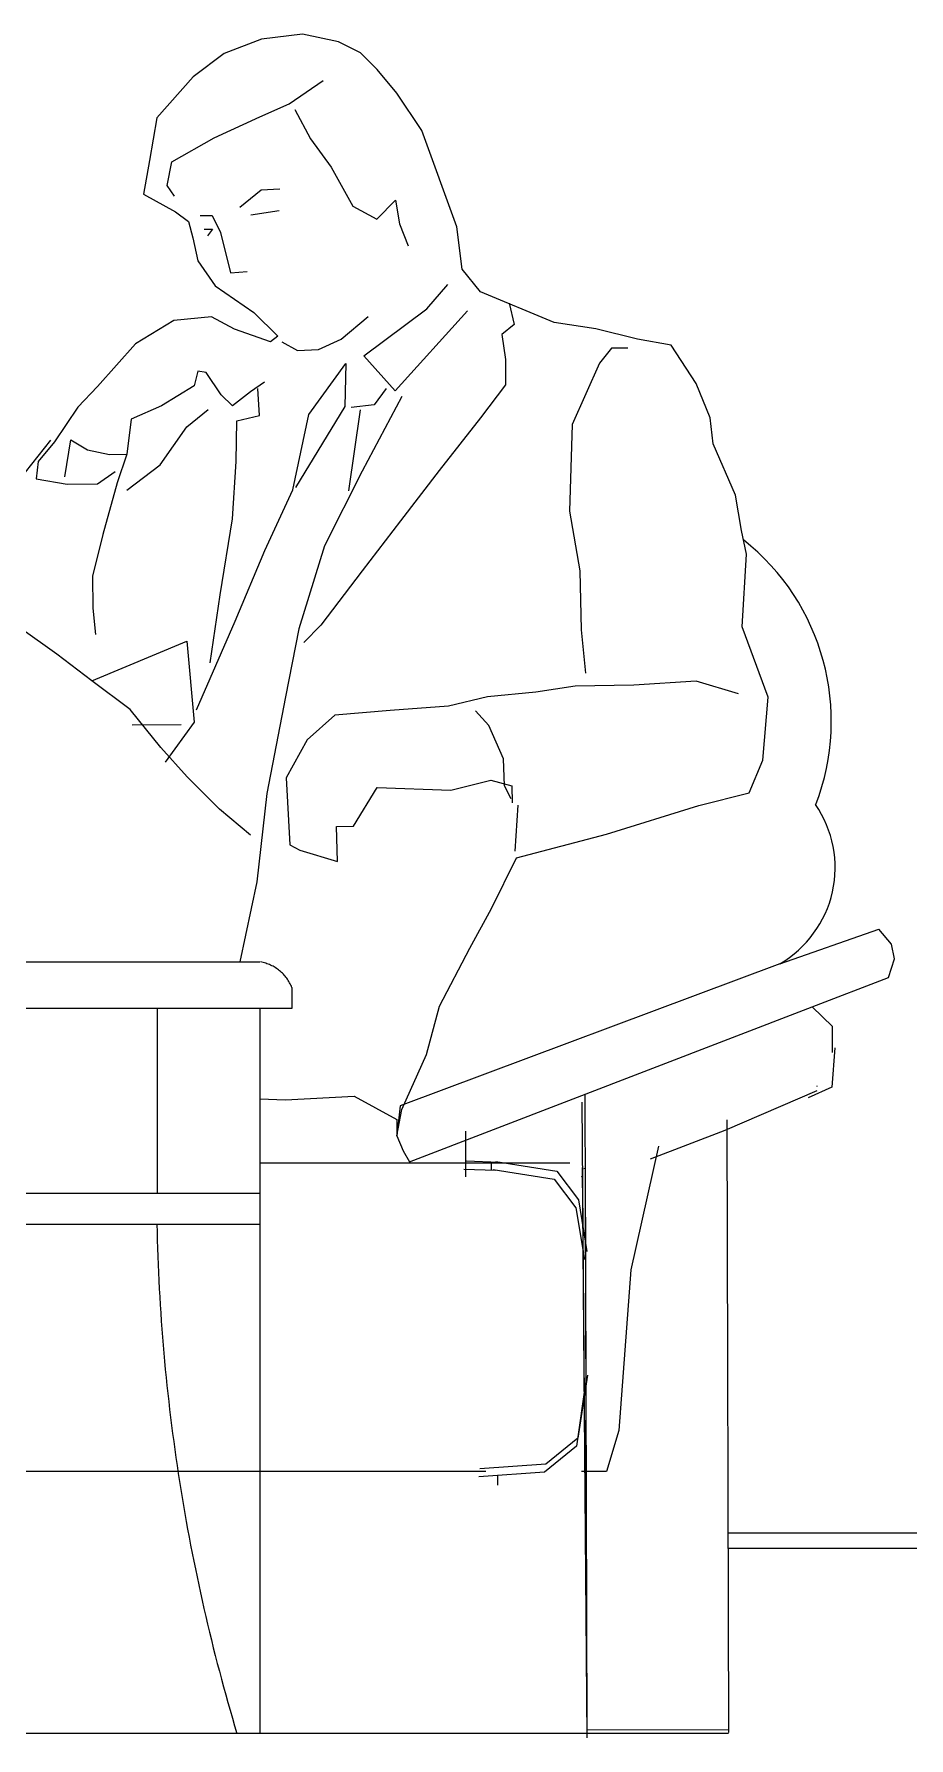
# Model space of a CAD drawing. Header units: millimetres. Extents: x 4532 to 35436, y 20123 to 38427.
# Drawn here: x 21203 to 21771, y 21163 to 22268 of the extents above; entities that cross this region are included whole.
import ezdxf

# ---------------------------------------------------------------- set-up
doc = ezdxf.new("R2010")
doc.units = ezdxf.units.MM
doc.linetypes.add('CHROME', pattern=[10000, 10000, 0])

# ---------------------------------------------------------------- blocks, each defined once
blk = doc.blocks.new('A$C518810AF')
for p, q in [((2278, 1101.7), (2253.7, 1092.4)), ((2278, 1101.7), (2253.7, 1092.4)), ((2304.5, 1105), (2278, 1101.7)), ((2304.5, 1105), (2278, 1101.7)), ((2327.9, 1100), (2304.5, 1105)), ((2327.9, 1100), (2304.5, 1105)), ((2342.2, 1093), (2327.9, 1100)), ((2342.2, 1093), (2327.9, 1100)), ((2253.7, 1092.4), (2233.6, 1077.4)), ((2253.7, 1092.4), (2233.6, 1077.4)), ((2353, 1082.1), (2342.2, 1093)), ((2353, 1082.1), (2342.2, 1093)), ((2233.6, 1077.4), (2210, 1050.7)), ((2233.6, 1077.4), (2210, 1050.7)), ((2295.8, 1059.9), (2318, 1074.9)), ((2295.8, 1059.9), (2318, 1074.9)), ((2365.8, 1066.8), (2353, 1082.1)), ((2365.8, 1066.8), (2353, 1082.1)), ((2381.9, 1042.5), (2365.8, 1066.8)), ((2381.9, 1042.5), (2365.8, 1066.8)), ((2210, 1050.7), (2205.4, 1023.1)), ((2210, 1050.7), (2205.4, 1023.1)), ((2247.2, 1037.8), (2276.8, 1051.3)), ((2247.2, 1037.8), (2276.8, 1051.3)), ((2276.8, 1051.3), (2295.8, 1059.9)), ((2276.8, 1051.3), (2295.8, 1059.9)), ((2299.6, 1056.2), (2309.8, 1037.2)), ((2299.6, 1056.2), (2309.8, 1037.2)), ((2404.7, 980.1), (2381.9, 1042.5)), ((2404.7, 980.1), (2381.9, 1042.5)), ((2219.8, 1022.2), (2247.2, 1037.8)), ((2219.8, 1022.2), (2247.2, 1037.8)), ((2309.8, 1037.2), (2323.2, 1018.7)), ((2309.8, 1037.2), (2323.2, 1018.7)), ((2205.4, 1023.1), (2201.4, 1001.3)), ((2205.4, 1023.1), (2201.4, 1001.3)), ((2216.7, 1006.8), (2219.8, 1022.2)), ((2216.7, 1006.8), (2219.8, 1022.2)), ((2323.2, 1018.7), (2337.2, 993.4)), ((2323.2, 1018.7), (2337.2, 993.4)), ((2221.5, 999.9), (2216.7, 1006.8)), ((2221.5, 999.9), (2216.7, 1006.8)), ((2201.4, 1001.3), (2222.1, 989.8)), ((2201.4, 1001.3), (2222.1, 989.8)), ((2264, 992.8), (2277.7, 1004.1)), ((2264, 992.8), (2277.7, 1004.1)), ((2277.7, 1004.1), (2289.9, 1004.7)), ((2277.7, 1004.1), (2289.9, 1004.7)), ((2352.7, 985), (2364.8, 997.3)), ((2352.7, 985), (2364.8, 997.3)), ((2364.8, 997.3), (2367.5, 981.9)), ((2364.8, 997.3), (2367.5, 981.9)), ((2222.1, 989.8), (2230.7, 983.5)), ((2222.1, 989.8), (2230.7, 983.5)), ((2230.7, 983.5), (2233.4, 972.9)), ((2230.7, 983.5), (2233.4, 972.9)), ((2238.1, 987.3), (2246, 987.4)), ((2238.1, 987.3), (2246, 987.4)), ((2246, 987.4), (2251.4, 976.3)), ((2246, 987.4), (2251.4, 976.3)), ((2289.5, 990.4), (2271, 987.6)), ((2289.5, 990.4), (2271, 987.6)), ((2337.2, 993.4), (2352.7, 985)), ((2337.2, 993.4), (2352.7, 985)), ((2233.4, 972.9), (2236.7, 958.1)), ((2233.4, 972.9), (2236.7, 958.1)), ((2240.8, 978.5), (2246.1, 978.6)), ((2240.8, 978.5), (2246.1, 978.6)), ((2246.1, 978.6), (2243, 974.3)), ((2246.1, 978.6), (2243, 974.3)), ((2251.4, 976.3), (2257.9, 950.2)), ((2251.4, 976.3), (2257.9, 950.2)), ((2367.5, 981.9), (2373, 967.7)), ((2367.5, 981.9), (2373, 967.7)), ((2408.1, 952.6), (2404.7, 980.1)), ((2408.1, 952.6), (2404.7, 980.1)), ((2236.7, 958.1), (2248, 941.8)), ((2236.7, 958.1), (2248, 941.8)), ((2257.9, 950.2), (2268.7, 951.1)), ((2257.9, 950.2), (2268.7, 951.1)), ((2419.9, 937.8), (2408.1, 952.6)), ((2419.9, 937.8), (2408.1, 952.6)), ((2248, 941.8), (2273, 924.4)), ((2248, 941.8), (2273, 924.4)), ((2385.1, 926.8), (2398.8, 942.7)), ((2385.1, 926.8), (2398.8, 942.7)), ((2467.8, 918), (2419.9, 937.8)), ((2467.8, 918), (2419.9, 937.8)), ((2438.5, 930.5), (2441.8, 916.8)), ((2438.5, 930.5), (2441.8, 916.8)), ((2221.1, 919.3), (2196.3, 904.2)), ((2221.1, 919.3), (2196.3, 904.2)), ((2245.5, 921.6), (2221.1, 919.3)), ((2245.5, 921.6), (2221.1, 919.3)), ((2260.4, 913.7), (2245.5, 921.6)), ((2260.4, 913.7), (2245.5, 921.6)), ((2273, 924.4), (2288.5, 909.2)), ((2273, 924.4), (2288.5, 909.2)), ((2329.6, 907.2), (2347.2, 922)), ((2329.6, 907.2), (2347.2, 922)), ((2344.3, 896.4), (2385.1, 926.8)), ((2344.3, 896.4), (2385.1, 926.8)), ((2364.7, 873.7), (2411.5, 925.5)), ((2364.7, 873.7), (2411.5, 925.5)), ((2494.8, 914), (2467.8, 918)), ((2494.8, 914), (2467.8, 918)), ((2283.8, 905.4), (2260.4, 913.7)), ((2283.8, 905.4), (2260.4, 913.7)), ((2288.5, 909.2), (2283.8, 905.4)), ((2288.5, 909.2), (2283.8, 905.4)), ((2314.9, 900.4), (2329.6, 907.2)), ((2314.9, 900.4), (2329.6, 907.2)), ((2441.8, 916.8), (2433.9, 910.3)), ((2441.8, 916.8), (2433.9, 910.3)), ((2433.9, 910.3), (2436.1, 893.9)), ((2433.9, 910.3), (2436.1, 893.9)), ((2521.9, 907.3), (2494.8, 914)), ((2521.9, 907.3), (2494.8, 914)), ((2543.7, 903.2), (2521.9, 907.3)), ((2543.7, 903.2), (2521.9, 907.3)), ((2196.3, 904.2), (2171.6, 876.4)), ((2196.3, 904.2), (2171.6, 876.4)), ((2291.1, 905.5), (2301.3, 899.8)), ((2291.1, 905.5), (2301.3, 899.8)), ((2301.3, 899.8), (2314.9, 900.4)), ((2301.3, 899.8), (2314.9, 900.4)), ((2344.3, 896.4), (2364.7, 873.7)), ((2344.3, 896.4), (2364.7, 873.7)), ((2505, 901.3), (2497.1, 891.7)), ((2505, 901.3), (2497.1, 891.7)), ((2515.6, 901.4), (2505, 901.3)), ((2515.6, 901.4), (2505, 901.3)), ((2559.8, 878.4), (2543.7, 903.2)), ((2559.8, 878.4), (2543.7, 903.2)), ((2236.7, 886.5), (2234.2, 876.9)), ((2236.7, 886.5), (2234.2, 876.9)), ((2242, 885.5), (2236.7, 886.5)), ((2242, 885.5), (2236.7, 886.5)), ((2251.7, 871.2), (2242, 885.5)), ((2251.7, 871.2), (2242, 885.5)), ((2308.6, 858.4), (2332.7, 891.5)), ((2308.6, 858.4), (2332.7, 891.5)), ((2332.7, 891.5), (2332, 863.5)), ((2332.7, 891.5), (2332, 863.5)), ((2436.1, 893.9), (2436.3, 877.5)), ((2436.1, 893.9), (2436.3, 877.5)), ((2497.1, 891.7), (2479.4, 851.8)), ((2497.1, 891.7), (2479.4, 851.8)), ((2171.6, 876.4), (2158.9, 863.1)), ((2171.6, 876.4), (2158.9, 863.1)), ((2234.2, 876.9), (2213, 864)), ((2234.2, 876.9), (2213, 864)), ((2279.8, 879.4), (2270.8, 873)), ((2279.8, 879.4), (2270.8, 873)), ((2276.7, 857.6), (2275.5, 875.1)), ((2276.7, 857.6), (2275.5, 875.1)), ((2358.8, 875.3), (2351, 864.6)), ((2358.8, 875.3), (2351, 864.6)), ((2436.3, 877.5), (2420, 856.1)), ((2436.3, 877.5), (2420, 856.1)), ((2569, 856.2), (2559.8, 878.4)), ((2569, 856.2), (2559.8, 878.4)), ((2158.9, 863.1), (2143.7, 840.7)), ((2158.9, 863.1), (2143.7, 840.7)), ((2213, 864), (2193.5, 855.4)), ((2213, 864), (2193.5, 855.4)), ((2259.2, 863.9), (2251.7, 871.2)), ((2259.2, 863.9), (2251.7, 871.2)), ((2270.8, 873), (2259.2, 863.9)), ((2270.8, 873), (2259.2, 863.9)), ((2332, 863.5), (2300.1, 811)), ((2332, 863.5), (2300.1, 811)), ((2351, 864.6), (2336.1, 862.9)), ((2351, 864.6), (2336.1, 862.9)), ((2368.9, 870), (2343.3, 821.6)), ((2368.9, 870), (2343.3, 821.6)), ((2193.5, 855.4), (2190.5, 832.6)), ((2193.5, 855.4), (2190.5, 832.6)), ((2229.6, 850.4), (2243.3, 861.6)), ((2229.6, 850.4), (2243.3, 861.6)), ((2261.6, 827.8), (2261.9, 854.3)), ((2261.6, 827.8), (2261.9, 854.3)), ((2261.9, 854.3), (2276.7, 857.6)), ((2261.9, 854.3), (2276.7, 857.6)), ((2298.3, 809.5), (2308.6, 858.4)), ((2298.3, 809.5), (2308.6, 858.4)), ((2342, 861.3), (2334.4, 808.8)), ((2342, 861.3), (2334.4, 808.8)), ((2420, 856.1), (2393.2, 822)), ((2420, 856.1), (2393.2, 822)), ((2479.4, 851.8), (2477.7, 795.6)), ((2479.4, 851.8), (2477.7, 795.6)), ((2570.8, 839.3), (2569, 856.2)), ((2570.8, 839.3), (2569, 856.2)), ((2141.1, 841.7), (2108, 800.1)), ((2141.1, 841.7), (2108, 800.1)), ((2143.7, 840.7), (2133.2, 827.9)), ((2143.7, 840.7), (2133.2, 827.9)), ((2150.3, 817.9), (2154.3, 841.8)), ((2150.3, 817.9), (2154.3, 841.8)), ((2154.3, 841.8), (2165, 835.5)), ((2154.3, 841.8), (2165, 835.5)), ((2212.3, 825.8), (2229.6, 850.4)), ((2212.3, 825.8), (2229.6, 850.4)), ((2165, 835.5), (2179.3, 832.5)), ((2165, 835.5), (2179.3, 832.5)), ((2179.3, 832.5), (2190.5, 832.6)), ((2179.3, 832.5), (2190.5, 832.6)), ((2190.5, 832.6), (2184.3, 814)), ((2190.5, 832.6), (2184.3, 814)), ((2585.3, 806), (2570.8, 839.3)), ((2585.3, 806), (2570.8, 839.3)), ((2133.2, 827.9), (2131.7, 816.7)), ((2133.2, 827.9), (2131.7, 816.7)), ((2171.5, 813.3), (2183.1, 821.4)), ((2171.5, 813.3), (2183.1, 821.4)), ((2190.7, 809.2), (2212.3, 825.8)), ((2190.7, 809.2), (2212.3, 825.8)), ((2259.2, 790.7), (2261.6, 827.8)), ((2259.2, 790.7), (2261.6, 827.8)), ((2343.3, 821.6), (2318.8, 773.1)), ((2343.3, 821.6), (2318.8, 773.1)), ((2393.2, 822), (2368, 789.4)), ((2393.2, 822), (2368, 789.4)), ((2131.7, 816.7), (2151.9, 813.2)), ((2131.7, 816.7), (2151.9, 813.2)), ((2151.9, 813.2), (2171.5, 813.3)), ((2151.9, 813.2), (2171.5, 813.3)), ((2184.3, 814), (2175, 780.5)), ((2184.3, 814), (2175, 780.5)), ((2280.1, 770.1), (2298.3, 809.5)), ((2280.1, 770.1), (2298.3, 809.5)), ((2589.2, 783.2), (2585.3, 806)), ((2589.2, 783.2), (2585.3, 806)), ((2251.1, 741.3), (2259.2, 790.7)), ((2251.1, 741.3), (2259.2, 790.7)), ((2368, 789.4), (2343.3, 756.9)), ((2368, 789.4), (2343.3, 756.9)), ((2477.7, 795.6), (2484.4, 756.9)), ((2477.7, 795.6), (2484.4, 756.9)), ((2175, 780.5), (2168.3, 753.4)), ((2175, 780.5), (2168.3, 753.4)), ((2592.5, 767.8), (2589.2, 783.2)), ((2592.5, 767.8), (2589.2, 783.2)), ((2260.8, 724.4), (2280.1, 770.1)), ((2260.8, 724.4), (2280.1, 770.1)), ((2318.8, 773.1), (2302.2, 719.4)), ((2318.8, 773.1), (2302.2, 719.4)), ((2589.7, 720.6), (2592.5, 767.8)), ((2589.7, 720.6), (2592.5, 767.8)), ((2168.3, 753.4), (2168.5, 732.7)), ((2168.3, 753.4), (2168.5, 732.7)), ((2343.3, 756.9), (2316.5, 721.6)), ((2343.3, 756.9), (2316.5, 721.6)), ((2484.4, 756.9), (2485.2, 718.7)), ((2484.4, 756.9), (2485.2, 718.7)), ((2244.6, 697.2), (2251.1, 741.3)), ((2244.6, 697.2), (2251.1, 741.3)), ((2168.5, 732.7), (2170.2, 715.7)), ((2168.5, 732.7), (2170.2, 715.7)), ((2145.3, 702.8), (2121.9, 719.6)), ((2145.3, 702.8), (2121.9, 719.6)), ((2235.8, 666.9), (2260.8, 724.4)), ((2235.8, 666.9), (2260.8, 724.4)), ((2302.2, 719.4), (2293.6, 675.3)), ((2302.2, 719.4), (2293.6, 675.3)), ((2316.5, 721.6), (2305.5, 710.4)), ((2316.5, 721.6), (2305.5, 710.4)), ((2485.2, 718.7), (2488.1, 690.6)), ((2485.2, 718.7), (2488.1, 690.6)), ((2606.5, 675.1), (2589.7, 720.6)), ((2606.5, 675.1), (2589.7, 720.6)), ((2167.8, 685.5), (2229.6, 711.4)), ((2167.8, 685.5), (2229.6, 711.4)), ((2229.6, 711.4), (2234.3, 658.9)), ((2229.6, 711.4), (2234.3, 658.9)), ((2167.8, 685.5), (2145.3, 702.8)), ((2167.8, 685.5), (2145.3, 702.8)), ((2192.8, 667.1), (2167.8, 685.5)), ((2192.8, 667.1), (2167.8, 685.5)), ((2559.8, 685.3), (2519.5, 682.9)), ((2559.8, 685.3), (2519.5, 682.9)), ((2587.4, 677.1), (2559.8, 685.3)), ((2587.4, 677.1), (2559.8, 685.3)), ((2293.6, 675.3), (2281.3, 612.6)), ((2293.6, 675.3), (2281.3, 612.6)), ((2424.6, 675.3), (2399.2, 669.2)), ((2424.6, 675.3), (2399.2, 669.2)), ((2455.8, 678.2), (2424.6, 675.3)), ((2455.8, 678.2), (2424.6, 675.3)), ((2481.3, 682.1), (2455.8, 678.2)), ((2481.3, 682.1), (2455.8, 678.2)), ((2519.5, 682.9), (2481.3, 682.1)), ((2519.5, 682.9), (2481.3, 682.1)), ((2603.1, 634.2), (2606.5, 675.1)), ((2603.1, 634.2), (2606.5, 675.1)), ((2212.7, 642.3), (2192.8, 667.1)), ((2212.7, 642.3), (2192.8, 667.1)), ((2325.5, 663.4), (2307.6, 647.3)), ((2325.5, 663.4), (2307.6, 647.3)), ((2361.5, 666.3), (2325.5, 663.4)), ((2361.5, 666.3), (2325.5, 663.4)), ((2399.2, 669.2), (2361.5, 666.3)), ((2399.2, 669.2), (2361.5, 666.3)), ((2425.3, 656.7), (2416.7, 666.2)), ((2425.3, 656.7), (2416.7, 666.2)), ((2194, 657), (2225.8, 657.3)), ((2194, 657), (2225.8, 657.3)), ((2234.3, 658.9), (2215.4, 632.8)), ((2234.3, 658.9), (2215.4, 632.8)), ((2435, 635), (2425.3, 656.7)), ((2435, 635), (2425.3, 656.7)), ((2229.8, 623.4), (2212.7, 642.3)), ((2229.8, 623.4), (2212.7, 642.3)), ((2307.6, 647.3), (2294, 622.8)), ((2307.6, 647.3), (2294, 622.8)), ((2435.6, 617.5), (2435, 635)), ((2435.6, 617.5), (2435, 635)), ((2594.3, 613), (2603.1, 634.2)), ((2594.3, 613), (2603.1, 634.2)), ((2250.6, 602.3), (2229.8, 623.4)), ((2250.6, 602.3), (2229.8, 623.4)), ((2294, 622.8), (2296.4, 579.3)), ((2294, 622.8), (2296.4, 579.3)), ((2400.7, 614.6), (2426.6, 621.2)), ((2400.7, 614.6), (2426.6, 621.2)), ((2426.6, 621.2), (2440.4, 617.6)), ((2426.6, 621.2), (2440.4, 617.6)), ((2281.3, 612.6), (2274.9, 555.3)), ((2281.3, 612.6), (2274.9, 555.3)), ((2337.7, 591.3), (2352.9, 616.4)), ((2337.7, 591.3), (2352.9, 616.4)), ((2352.9, 616.4), (2400.7, 614.6)), ((2352.9, 616.4), (2400.7, 614.6)), ((2439.9, 609.1), (2435.6, 617.5)), ((2439.9, 609.1), (2435.6, 617.5)), ((2440.4, 617.6), (2440.5, 606.4)), ((2440.4, 617.6), (2440.5, 606.4)), ((2561.5, 604.7), (2594.3, 613)), ((2561.5, 604.7), (2594.3, 613)), ((2270.9, 585.5), (2250.6, 602.3)), ((2270.9, 585.5), (2250.6, 602.3)), ((2444.2, 604.9), (2442.3, 575.2)), ((2444.2, 604.9), (2442.3, 575.2)), ((2501.7, 586.2), (2561.5, 604.7)), ((2501.7, 586.2), (2561.5, 604.7)), ((2326.6, 591.2), (2337.7, 591.3)), ((2326.6, 591.2), (2337.7, 591.3)), ((2327.3, 568.4), (2326.6, 591.2)), ((2327.3, 568.4), (2326.6, 591.2)), ((2443.4, 570.9), (2501.7, 586.2)), ((2443.4, 570.9), (2501.7, 586.2)), ((2296.4, 579.3), (2302.8, 575.7)), ((2296.4, 579.3), (2302.8, 575.7)), ((2302.8, 575.7), (2327.3, 568.4)), ((2302.8, 575.7), (2327.3, 568.4)), ((2427.2, 537.9), (2443.4, 570.9)), ((2427.2, 537.9), (2443.4, 570.9)), ((2274.9, 555.3), (2264, 503.3)), ((2274.9, 555.3), (2264, 503.3)), ((2413.1, 512.3), (2427.2, 537.9)), ((2413.1, 512.3), (2427.2, 537.9)), ((2614.2, 502.1), (2678.4, 524.6)), ((2614.2, 502.1), (2678.4, 524.6)), ((2393.3, 474.5), (2413.1, 512.3)), ((2393.3, 474.5), (2413.1, 512.3)), ((2635.1, 474.1), (2684.5, 493.1)), ((2635.1, 474.1), (2684.5, 493.1)), ((2385, 443.2), (2393.3, 474.5)), ((2385, 443.2), (2393.3, 474.5)), ((2368.9, 407.5), (2385, 443.2)), ((2368.9, 407.5), (2385, 443.2)), ((2276.9, 414.5), (2293.5, 413.8)), ((2276.9, 414.5), (2293.5, 413.8)), ((2293.5, 413.8), (2338, 416.3)), ((2293.5, 413.8), (2338, 416.3)), ((2338, 416.3), (2365.7, 401.1)), ((2338, 416.3), (2365.7, 401.1)), ((2365.7, 401.1), (2365.8, 390.5)), ((2365.7, 401.1), (2365.8, 390.5)), ((2365.8, 390.5), (2368.9, 407.5)), ((2365.8, 390.5), (2368.9, 407.5)), ((2712.2, 132.9), (2580.5, 132.9)), ((2712.2, 132.9), (2580.5, 132.9)), ((2712.1, 122.9), (2580.6, 122.9)), ((2712.1, 122.9), (2580.6, 122.9))]:
    blk.add_line(p, q)
at = {"linetype": 'Continuous'}
for p, q in [((2686.5, 514.9), (2678.4, 524.6)), ((2686.5, 514.9), (2678.4, 524.6)), ((2688.5, 505.3), (2686.5, 514.9)), ((2688.5, 505.3), (2686.5, 514.9)), ((2614.2, 502.1), (2367.8, 409.9)), ((2614.2, 502.1), (2367.8, 409.9)), ((2684.5, 493.1), (2688.5, 505.3)), ((2684.5, 493.1), (2688.5, 505.3)), ((2373.9, 373.6), (2635.1, 474.1)), ((2373.9, 373.6), (2635.1, 474.1)), ((2648.3, 461.5), (2635.1, 474.1)), ((2648.3, 461.5), (2635.1, 474.1)), ((2648.3, 444.6), (2648.3, 461.5)), ((2648.3, 444.6), (2648.3, 461.5)), ((2649.8, 447.6), (2647.9, 422.1)), ((2649.8, 447.6), (2647.9, 422.1)), ((2647.9, 422.1), (2632.4, 415.1)), ((2647.9, 422.1), (2632.4, 415.1)), ((2638.3, 422.8), (2637.9, 422.6)), ((2638.3, 422.8), (2637.9, 422.6)), ((2367.8, 409.9), (2365.8, 390.5)), ((2367.8, 409.9), (2365.8, 390.5)), ((2489.1, 0), (2485.9, 412.4)), ((2489.1, 0), (2485.9, 412.4)), ((2489.1, 5), (2487.9, 417.5)), ((2489.1, 5), (2487.9, 417.5)), ((2638.2, 419.7), (2578.4, 394)), ((2638.2, 419.7), (2578.4, 394)), ((2579.8, 400.8), (2580.9, 3.5)), ((2579.8, 400.8), (2580.9, 3.5)), ((2365.8, 390.5), (2369.9, 380.8)), ((2365.8, 390.5), (2369.9, 380.8)), ((2410.5, 363.9), (2410.5, 393.5)), ((2410.5, 363.9), (2410.5, 393.5)), ((2578.4, 394), (2530.1, 375.3)), ((2578.4, 394), (2530.1, 375.3)), ((2369.9, 380.8), (2373.9, 373.6)), ((2369.9, 380.8), (2373.9, 373.6)), ((2535.4, 383.7), (2517.5, 303.7)), ((2535.4, 383.7), (2517.5, 303.7)), ((2276.9, 372.9), (2478, 372.9)), ((2276.9, 372.9), (2478, 372.9)), ((2430, 368.1), (2409.2, 368.7)), ((2430, 368.1), (2409.2, 368.7)), ((2431.8, 373.3), (2411, 374.1)), ((2431.8, 373.3), (2411, 374.1)), ((2427.2, 368.1), (2427.2, 372.9)), ((2427.2, 368.1), (2427.2, 372.9)), ((2428.1, 368.6), (2467.7, 362.4)), ((2428.1, 368.6), (2467.7, 362.4)), ((2429.9, 373.9), (2469.5, 367.5)), ((2429.9, 373.9), (2469.5, 367.5)), ((2469.5, 367.5), (2483.5, 348.9)), ((2469.5, 367.5), (2483.5, 348.9)), ((2489.1, 0), (2486.2, 370)), ((2489.1, 0), (2486.2, 370)), ((2488.1, 369.4), (2487, 369)), ((2488.1, 369.4), (2487, 369)), ((2489.1, 5), (2488, 375)), ((2489.1, 5), (2488, 375)), ((2467.7, 362.4), (2481.8, 343.9)), ((2467.7, 362.4), (2481.8, 343.9)), ((2486.2, 364.4), (2485.2, 364)), ((2486.2, 364.4), (2485.2, 364)), ((2481.8, 343.9), (2487.5, 310.4)), ((2481.8, 343.9), (2487.5, 310.4)), ((2483.5, 348.9), (2489, 315.4)), ((2483.5, 348.9), (2489, 315.4)), ((2517.5, 303.7), (2509.7, 199.5)), ((2517.5, 303.7), (2509.7, 199.5)), ((2489.3, 235.3), (2483.2, 194.4)), ((2489.3, 235.3), (2483.2, 194.4)), ((2488.1, 230.3), (2482.2, 189.3)), ((2488.1, 230.3), (2482.2, 189.3)), ((2509.7, 199.5), (2501.7, 172.9)), ((2509.7, 199.5), (2501.7, 172.9)), ((2482.2, 189.3), (2461.4, 172.4)), ((2482.2, 189.3), (2461.4, 172.4)), ((2483.2, 194.4), (2462.3, 177.5)), ((2483.2, 194.4), (2462.3, 177.5)), ((2462.3, 177.5), (2419.6, 174.6)), ((2462.3, 177.5), (2419.6, 174.6)), ((2423.4, 172.9), (1925.6, 172.9)), ((2423.4, 172.9), (1925.6, 172.9)), ((2461.4, 172.4), (2418.8, 169.3)), ((2461.4, 172.4), (2418.8, 169.3)), ((2431, 170.2), (2431, 163.9)), ((2431, 170.2), (2431, 163.9)), ((2501.7, 172.9), (2485.5, 172.8)), ((2501.7, 172.9), (2485.5, 172.8)), ((2580.9, 2.9), (886.2, 2.9)), ((2580.9, 2.9), (886.2, 2.9)), ((2580.9, 5.3), (2489.1, 5)), ((2580.9, 5.3), (2489.1, 5))]:
    blk.add_line(p, q, dxfattribs=at)
at = {"linetype": 'CHROME'}
for p, q in [((1194.8, 503.3), (2276.9, 503.3)), ((1194.8, 503.3), (2276.9, 503.3)), ((2297.8, 473.3), (2297.8, 486.8)), ((2297.8, 473.3), (2297.8, 486.8)), ((1175.7, 473.3), (2297.8, 473.3)), ((1175.7, 473.3), (2297.8, 473.3)), ((2210.6, 353.1), (2210.6, 473.3)), ((2210.6, 353.1), (2210.6, 473.3)), ((2276.9, 473.3), (2276.9, 2.9)), ((2276.9, 473.3), (2276.9, 2.9)), ((1197.4, 353.3), (2276.9, 353.3)), ((1197.4, 353.3), (2276.9, 353.3)), ((1197.4, 333.3), (2276.9, 333.3)), ((1197.4, 333.3), (2276.9, 333.3))]:
    blk.add_line(p, q, dxfattribs=at)
at = {"linetype": 'Continuous'}
for centre, radius, start, end in [((2497.6, 659.4), 149.9, 338.8976, 51.6453), ((2497.6, 659.4), 149.9, 338.8976, 51.6453), ((2577.8, 564.5), 72.2, 300.2241, 34.4802), ((2577.8, 564.5), 72.2, 300.2241, 34.4802)]:
    blk.add_arc(centre, radius, start, end, dxfattribs=at)
at = {"linetype": 'CHROME'}
for centre, radius, start, end in [((2272.5, 476.5), 27.2, 22.0547, 79.8138), ((2272.5, 476.5), 27.2, 22.0547, 79.8138), ((3439.1, 357), 1229.2, 181.1047, 196.7462), ((3439.1, 357), 1229.2, 181.1047, 196.7462)]:
    blk.add_arc(centre, radius, start, end, dxfattribs=at)

msp = doc.modelspace()

# ---------------------------------------------------------------- block references
msp.add_blockref('A$C518810AF', (19072.7, 21162.7))

doc.saveas('drawing.dxf')
